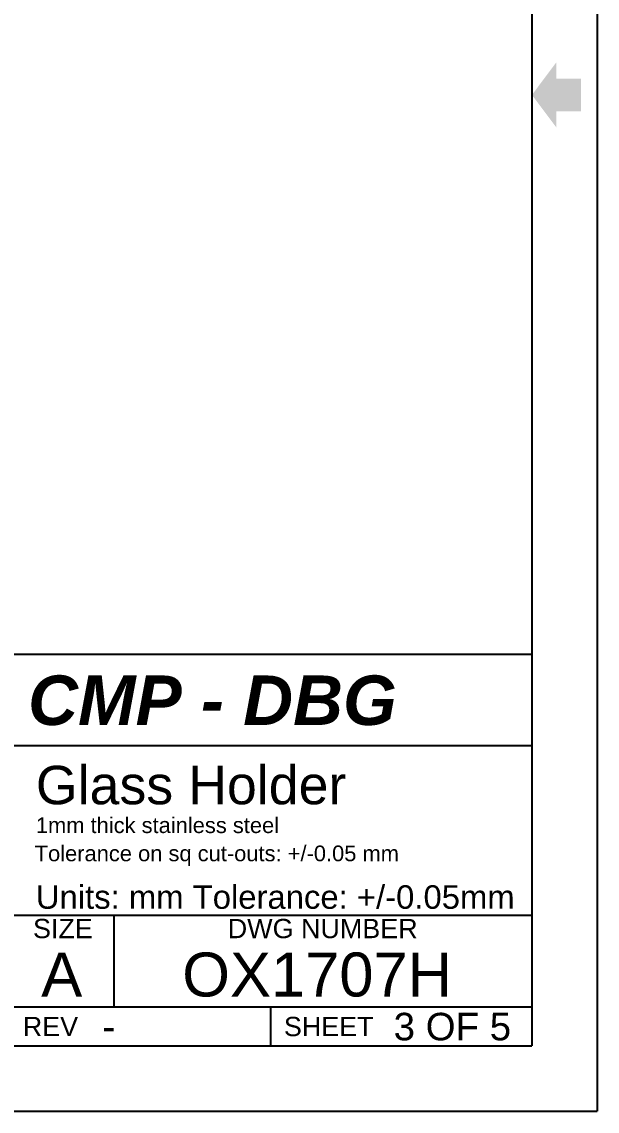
# Model space of a CAD drawing. Header units: millimetres. Extents: x -257 to 257, y -194 to 194.
# Drawn here: x 146.8 to 257, y -194.5 to 14 of the extents above; entities that cross this region are included whole.
import ezdxf

# ---------------------------------------------------------------- set-up
doc = ezdxf.new("R2010")
doc.units = ezdxf.units.MM
doc.layers.add('border', color=5, linetype='Continuous')
doc.styles.add('Arial', font='arial.ttf')
doc.styles.add('Arial_Bold', font='arial.ttf')
doc.styles.add('Arial_Bold_Italic', font='arialbi.ttf')

msp = doc.modelspace()

# ---------------------------------------------------------------- linework, layer by layer
at = {"layer": 'border'}
for p, q in [((257, 194.5), (257, -194.5)), ((244.5, 182), (244.5, -182)), ((69.5, -107), (244.5, -107)), ((69.5, -124.5), (244.5, -124.5)), ((144.5, -157), (244.5, -157)), ((164.5, -174.5), (164.5, -157)), ((69.5, -174.5), (244.5, -174.5)), ((194.5, -182), (194.5, -174.5)), ((-244.5, -182), (244.5, -182)), ((-257, -194.5), (257, -194.5))]:
    msp.add_line(p, q, dxfattribs=at)
for points in [[(249.185, -6.24), (244.5, 0), (249.185, -3.125), (249.17, 6.25)], [(249.185, -3.125), (249.17, 6.25), (253.875, -3.125), (249.185, 3.125)], [(253.875, -3.125), (249.185, 3.125), (253.875, 3.125)]]:
    msp.add_solid(points, dxfattribs=at)

# ---------------------------------------------------------------- texts
for s, height, style, p in [('Oxford CMP - DBG', 9.4784, 'Arial_Bold_Italic', (100.926, -120.587)), ('Glass Holder', 7.3658, 'Arial', (149.5, -135.759)), ('1mm thick stainless steel', 3, 'Arial', (149.5, -141.266)), ('Tolerance on sq cut-outs: +/-0.05 mm', 3, 'Arial', (149.275, -146.658)), ('Units: mm Tolerance: +/-0.05mm', 4.5, 'Arial', (149.5, -155.759)), ('SIZE', 3.6895, 'Arial_Bold', (148.956, -161.383)), ('DWG NUMBER', 3.6895, 'Arial_Bold', (186.253, -161.383)), ('A', 8.422, 'Arial', (150.533, -172.548)), ('OX1707H', 8.4221, 'Arial', (177.53, -172.548)), ('REV', 3.6895, 'Arial_Bold', (147, -180.133)), ('SHEET', 3.6895, 'Arial_Bold', (197, -180.133)), ('3 OF 5', 5.2674, 'Arial', (218.015, -180.938)), ('-', 5.267, 'Arial', (162.248, -180.938))]:
    msp.add_text(s, height=height, dxfattribs=dict(at, style=style)).set_placement(p)

doc.saveas('drawing.dxf')
